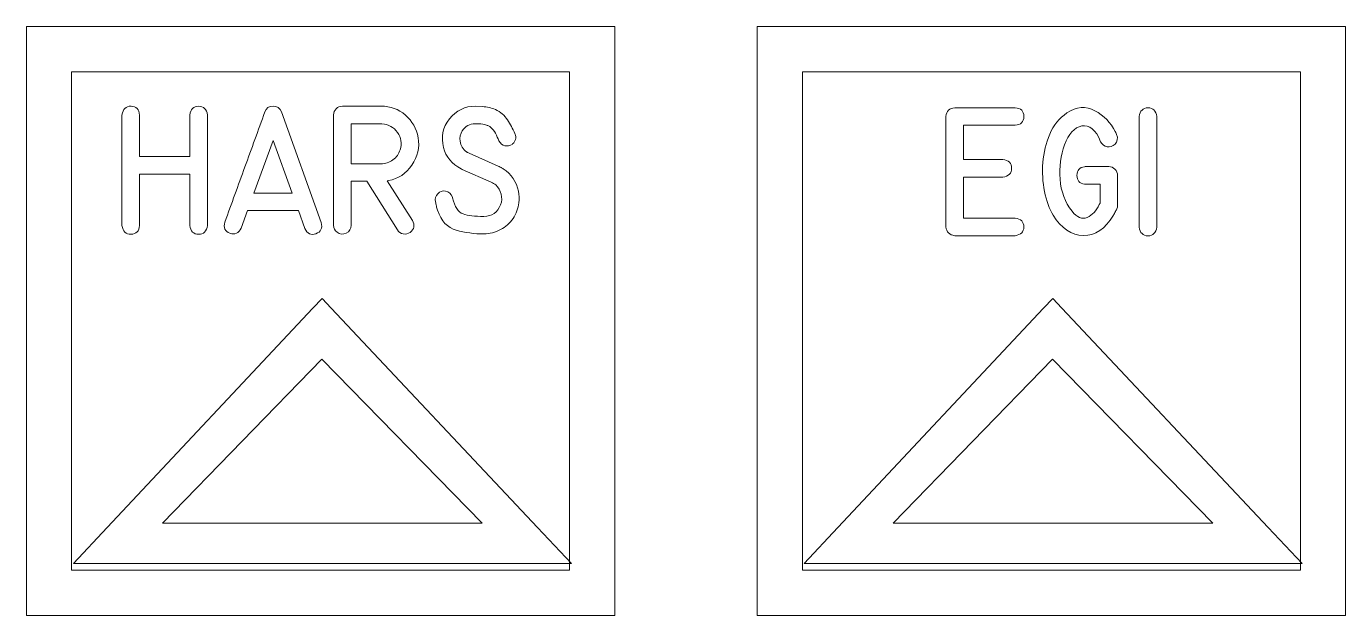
# Model space of a CAD drawing. Header units: millimetres. Extents: x -122 to 123, y -125 to 179.
# Drawn here: x -77.81 to -48.67, y 165.64 to 178.64 of the extents above; entities that cross this region are included whole.
import ezdxf

# ---------------------------------------------------------------- set-up
doc = ezdxf.new("R2010")
doc.units = ezdxf.units.MM
doc.header["$MEASUREMENT"] = 0
doc.layers.add('Cut', color=7, linetype='Continuous')
doc.layers.add('Engrave', color=7, linetype='Continuous')

msp = doc.modelspace()

# ---------------------------------------------------------------- linework, layer by layer
at = {"layer": 'Cut', "color": 250, "lineweight": 9}
for points in [[(-77.8063, 178.6352), (-77.8063, 178.6352), (-64.8063, 178.6352), (-64.8063, 178.6352), (-64.8063, 178.6352), (-64.8063, 178.6352), (-64.8063, 165.6352), (-64.8063, 165.6352), (-64.8063, 165.6352), (-64.8063, 165.6352), (-77.8063, 165.6352), (-77.8063, 165.6352), (-77.8063, 165.6352), (-77.8063, 165.6352), (-77.8063, 178.6352), (-77.8063, 178.6352)], [(-61.6667, 178.6352), (-61.6667, 178.6352), (-48.6667, 178.6352), (-48.6667, 178.6352), (-48.6667, 178.6352), (-48.6667, 178.6352), (-48.6667, 165.6352), (-48.6667, 165.6352), (-48.6667, 165.6352), (-48.6667, 165.6352), (-61.6667, 165.6352), (-61.6667, 165.6352), (-61.6667, 165.6352), (-61.6667, 165.6352), (-61.6667, 178.6352), (-61.6667, 178.6352)]]:
    msp.add_open_spline(points, degree=3, knots=[0, 0, 0, 0, 0.2, 0.2, 0.2, 0.2, 0.4, 0.4, 0.4, 0.4, 0.6, 0.6, 0.6, 0.6, 1, 1, 1, 1], dxfattribs=at)
at = {"layer": 'Engrave', "color": 2, "lineweight": 9}
for points in [[(-76.8063, 177.6352), (-76.8063, 177.6352), (-65.8063, 177.6352), (-65.8063, 177.6352), (-65.8063, 177.6352), (-65.8063, 177.6352), (-65.8063, 166.6352), (-65.8063, 166.6352), (-65.8063, 166.6352), (-65.8063, 166.6352), (-76.8063, 166.6352), (-76.8063, 166.6352), (-76.8063, 166.6352), (-76.8063, 166.6352), (-76.8063, 177.6352), (-76.8063, 177.6352)], [(-60.6667, 177.6352), (-60.6667, 177.6352), (-49.6667, 177.6352), (-49.6667, 177.6352), (-49.6667, 177.6352), (-49.6667, 177.6352), (-49.6667, 166.6352), (-49.6667, 166.6352), (-49.6667, 166.6352), (-49.6667, 166.6352), (-60.6667, 166.6352), (-60.6667, 166.6352), (-60.6667, 166.6352), (-60.6667, 166.6352), (-60.6667, 177.6352), (-60.6667, 177.6352)]]:
    msp.add_open_spline(points, degree=3, knots=[0, 0, 0, 0, 0.2, 0.2, 0.2, 0.2, 0.4, 0.4, 0.4, 0.4, 0.6, 0.6, 0.6, 0.6, 1, 1, 1, 1], dxfattribs=at)
at = {"layer": 'Engrave', "color": 240, "lineweight": 9}
for points, knots in [([(-54.4197, 175.1547), (-54.4197, 175.1547), (-54.4319, 175.1561), (-54.4319, 175.1561), (-54.4319, 175.1561), (-54.5443, 175.1697), (-54.6003, 175.2337), (-54.6003, 175.3475), (-54.6003, 175.3475), (-54.6003, 175.4614), (-54.5443, 175.5253), (-54.4319, 175.539), (-54.4319, 175.539), (-54.4319, 175.539), (-54.4197, 175.5418), (-54.4197, 175.5418), (-54.4197, 175.5418), (-54.4197, 175.5418), (-54.4075, 175.5418), (-54.4075, 175.5418), (-54.4075, 175.5418), (-54.4075, 175.5418), (-53.899, 175.5418), (-53.899, 175.5418), (-53.899, 175.5418), (-53.8454, 175.5418), (-53.7997, 175.523), (-53.7616, 175.4849), (-53.7616, 175.4849), (-53.7235, 175.4468), (-53.7047, 175.4007), (-53.7047, 175.3475), (-53.7047, 175.3475), (-53.7047, 175.3475), (-53.7047, 174.649), (-53.7047, 174.649), (-53.7047, 174.649), (-53.7047, 174.649), (-53.7212, 174.6133), (-53.7212, 174.6133), (-53.7212, 174.6133), (-53.7212, 174.6133), (-53.7306, 174.5912), (-53.7306, 174.5912), (-53.7306, 174.5912), (-53.7306, 174.5912), (-53.7405, 174.5705), (-53.7405, 174.5705), (-53.7405, 174.5705), (-53.7405, 174.5705), (-53.7513, 174.5498), (-53.7513, 174.5498), (-53.7513, 174.5498), (-53.7513, 174.5498), (-53.7626, 174.5291), (-53.7626, 174.5291), (-53.7626, 174.5291), (-53.7626, 174.5291), (-53.772, 174.5084), (-53.772, 174.5084), (-53.772, 174.5084), (-53.772, 174.5084), (-53.7833, 174.4877), (-53.7833, 174.4877), (-53.7833, 174.4877), (-53.7833, 174.4877), (-53.7955, 174.467), (-53.7955, 174.467), (-53.7955, 174.467), (-53.9738, 174.1641), (-54.1953, 174.0159), (-54.4597, 174.0225), (-54.4597, 174.0225), (-54.7245, 174.0296), (-54.9465, 174.1791), (-55.1266, 174.4712), (-55.1266, 174.4712), (-55.2123, 174.61), (-55.2753, 174.7836), (-55.3167, 174.9929), (-55.3167, 174.9929), (-55.3581, 175.2017), (-55.3708, 175.4153), (-55.3538, 175.6335), (-55.3538, 175.6335), (-55.3374, 175.8518), (-55.2866, 176.0592), (-55.2019, 176.2563), (-55.2019, 176.2563), (-55.1168, 176.4534), (-54.9898, 176.61), (-54.8209, 176.7257), (-54.8209, 176.7257), (-54.6092, 176.8692), (-54.4037, 176.8856), (-54.2033, 176.776), (-54.2033, 176.776), (-54.0029, 176.666), (-53.8534, 176.5122), (-53.7541, 176.3137), (-53.7541, 176.3137), (-53.7541, 176.3137), (-53.7433, 176.2916), (-53.7433, 176.2916), (-53.7433, 176.2916), (-53.7433, 176.2916), (-53.7348, 176.2723), (-53.7348, 176.2723), (-53.7348, 176.2723), (-53.7348, 176.2723), (-53.724, 176.2516), (-53.724, 176.2516), (-53.724, 176.2516), (-53.6925, 176.1646), (-53.7047, 176.0931), (-53.7598, 176.038), (-53.7598, 176.038), (-53.8129, 175.9858), (-53.8708, 175.9661), (-53.9333, 175.9792), (-53.9333, 175.9792), (-53.9959, 175.9929), (-54.0439, 176.0296), (-54.0782, 176.0902), (-54.0782, 176.0902), (-54.1854, 176.3569), (-54.3237, 176.4731), (-54.4935, 176.4388), (-54.4935, 176.4388), (-54.6629, 176.4049), (-54.7899, 176.2662), (-54.8745, 176.023), (-54.8745, 176.023), (-54.9573, 175.7878), (-54.9898, 175.5347), (-54.9724, 175.2643), (-54.9724, 175.2643), (-54.955, 174.9938), (-54.8665, 174.7577), (-54.7075, 174.5568), (-54.7075, 174.5568), (-54.5984, 174.4162), (-54.4874, 174.371), (-54.3741, 174.4214), (-54.3741, 174.4214), (-54.2612, 174.4722), (-54.1723, 174.5662), (-54.1069, 174.7041), (-54.1069, 174.7041), (-54.1069, 174.7041), (-54.0918, 174.7342), (-54.0918, 174.7342), (-54.0918, 174.7342), (-54.0918, 174.7342), (-54.0918, 175.1547), (-54.0918, 175.1547), (-54.0918, 175.1547), (-54.0918, 175.1547), (-54.4197, 175.1547), (-54.4197, 175.1547)], [0, 0, 0, 0, 0.0243902, 0.0243902, 0.0243902, 0.0243902, 0.0487805, 0.0487805, 0.0487805, 0.0487805, 0.0731707, 0.0731707, 0.0731707, 0.0731707, 0.097561, 0.097561, 0.097561, 0.097561, 0.1219512, 0.1219512, 0.1219512, 0.1219512, 0.1463415, 0.1463415, 0.1463415, 0.1463415, 0.1707317, 0.1707317, 0.1707317, 0.1707317, 0.195122, 0.195122, 0.195122, 0.195122, 0.2195122, 0.2195122, 0.2195122, 0.2195122, 0.2439024, 0.2439024, 0.2439024, 0.2439024, 0.2682927, 0.2682927, 0.2682927, 0.2682927, 0.2926829, 0.2926829, 0.2926829, 0.2926829, 0.3170732, 0.3170732, 0.3170732, 0.3170732, 0.3414634, 0.3414634, 0.3414634, 0.3414634, 0.3658537, 0.3658537, 0.3658537, 0.3658537, 0.3902439, 0.3902439, 0.3902439, 0.3902439, 0.4146341, 0.4146341, 0.4146341, 0.4146341, 0.4390244, 0.4390244, 0.4390244, 0.4390244, 0.4634146, 0.4634146, 0.4634146, 0.4634146, 0.4878049, 0.4878049, 0.4878049, 0.4878049, 0.5121951, 0.5121951, 0.5121951, 0.5121951, 0.5365854, 0.5365854, 0.5365854, 0.5365854, 0.5609756, 0.5609756, 0.5609756, 0.5609756, 0.5853659, 0.5853659, 0.5853659, 0.5853659, 0.6097561, 0.6097561, 0.6097561, 0.6097561, 0.6341463, 0.6341463, 0.6341463, 0.6341463, 0.6585366, 0.6585366, 0.6585366, 0.6585366, 0.6829268, 0.6829268, 0.6829268, 0.6829268, 0.7073171, 0.7073171, 0.7073171, 0.7073171, 0.7317073, 0.7317073, 0.7317073, 0.7317073, 0.7560976, 0.7560976, 0.7560976, 0.7560976, 0.7804878, 0.7804878, 0.7804878, 0.7804878, 0.804878, 0.804878, 0.804878, 0.804878, 0.8292683, 0.8292683, 0.8292683, 0.8292683, 0.8536585, 0.8536585, 0.8536585, 0.8536585, 0.8780488, 0.8780488, 0.8780488, 0.8780488, 0.902439, 0.902439, 0.902439, 0.902439, 0.9268293, 0.9268293, 0.9268293, 0.9268293, 0.9512195, 0.9512195, 0.9512195, 0.9512195, 1, 1, 1, 1]), ([(-75.6956, 174.2428), (-75.6956, 174.2428), (-75.6956, 176.6793), (-75.6956, 176.6793), (-75.6956, 176.6793), (-75.6763, 176.8115), (-75.6091, 176.8764), (-75.4943, 176.8745), (-75.4943, 176.8745), (-75.3795, 176.8722), (-75.317, 176.8068), (-75.3071, 176.6793), (-75.3071, 176.6793), (-75.3071, 176.6793), (-75.3071, 175.7682), (-75.3071, 175.7682), (-75.3071, 175.7682), (-75.3071, 175.7682), (-74.1975, 175.7682), (-74.1975, 175.7682), (-74.1975, 175.7682), (-74.1975, 175.7682), (-74.1975, 176.6793), (-74.1975, 176.6793), (-74.1975, 176.6793), (-74.1782, 176.8087), (-74.1133, 176.8741), (-74.0028, 176.8745), (-74.0028, 176.8745), (-73.8922, 176.875), (-73.8264, 176.8096), (-73.8061, 176.6793), (-73.8061, 176.6793), (-73.8061, 176.6793), (-73.8061, 174.2428), (-73.8061, 174.2428), (-73.8061, 174.2428), (-73.8264, 174.1135), (-73.8922, 174.049), (-74.0028, 174.0495), (-74.0028, 174.0495), (-74.1133, 174.05), (-74.1782, 174.1144), (-74.1975, 174.2428), (-74.1975, 174.2428), (-74.1975, 174.2428), (-74.1975, 175.3769), (-74.1975, 175.3769), (-74.1975, 175.3769), (-74.1975, 175.3769), (-75.3071, 175.3769), (-75.3071, 175.3769), (-75.3071, 175.3769), (-75.3071, 175.3769), (-75.3071, 174.2428), (-75.3071, 174.2428), (-75.3071, 174.2428), (-75.317, 174.1163), (-75.3795, 174.0519), (-75.4943, 174.05), (-75.4943, 174.05), (-75.6091, 174.0481), (-75.6763, 174.1125), (-75.6956, 174.2428)], [0, 0, 0, 0, 0.0588235, 0.0588235, 0.0588235, 0.0588235, 0.1176471, 0.1176471, 0.1176471, 0.1176471, 0.1764706, 0.1764706, 0.1764706, 0.1764706, 0.2352941, 0.2352941, 0.2352941, 0.2352941, 0.2941176, 0.2941176, 0.2941176, 0.2941176, 0.3529412, 0.3529412, 0.3529412, 0.3529412, 0.4117647, 0.4117647, 0.4117647, 0.4117647, 0.4705882, 0.4705882, 0.4705882, 0.4705882, 0.5294118, 0.5294118, 0.5294118, 0.5294118, 0.5882353, 0.5882353, 0.5882353, 0.5882353, 0.6470588, 0.6470588, 0.6470588, 0.6470588, 0.7058824, 0.7058824, 0.7058824, 0.7058824, 0.7647059, 0.7647059, 0.7647059, 0.7647059, 0.8235294, 0.8235294, 0.8235294, 0.8235294, 0.8823529, 0.8823529, 0.8823529, 0.8823529, 1, 1, 1, 1]), ([(-73.4218, 174.3186), (-73.2751, 174.724), (-73.1278, 175.129), (-72.9806, 175.5335), (-72.9806, 175.5335), (-72.8329, 175.938), (-72.6852, 176.343), (-72.5375, 176.748), (-72.5375, 176.748), (-72.507, 176.8317), (-72.4468, 176.8741), (-72.3569, 176.875), (-72.3569, 176.875), (-72.2666, 176.8759), (-72.2059, 176.8336), (-72.1749, 176.748), (-72.1749, 176.748), (-72.1749, 176.748), (-71.2915, 174.312), (-71.2915, 174.312), (-71.2915, 174.312), (-71.2643, 174.1822), (-71.3038, 174.0989), (-71.4101, 174.0613), (-71.4101, 174.0613), (-71.5168, 174.0232), (-71.5987, 174.0622), (-71.657, 174.177), (-71.657, 174.177), (-71.657, 174.177), (-71.7986, 174.5711), (-71.7986, 174.5711), (-71.7986, 174.5711), (-71.7986, 174.5711), (-72.9218, 174.5711), (-72.9218, 174.5711), (-72.9218, 174.5711), (-72.9218, 174.5711), (-73.0596, 174.1864), (-73.0596, 174.1864), (-73.0596, 174.1864), (-73.1184, 174.0707), (-73.2022, 174.033), (-73.3103, 174.073), (-73.3103, 174.073), (-73.419, 174.1125), (-73.4562, 174.1949), (-73.4218, 174.3186)], [0, 0, 0, 0, 0.0769231, 0.0769231, 0.0769231, 0.0769231, 0.1538462, 0.1538462, 0.1538462, 0.1538462, 0.2307692, 0.2307692, 0.2307692, 0.2307692, 0.3076923, 0.3076923, 0.3076923, 0.3076923, 0.3846154, 0.3846154, 0.3846154, 0.3846154, 0.4615385, 0.4615385, 0.4615385, 0.4615385, 0.5384615, 0.5384615, 0.5384615, 0.5384615, 0.6153846, 0.6153846, 0.6153846, 0.6153846, 0.6923077, 0.6923077, 0.6923077, 0.6923077, 0.7692308, 0.7692308, 0.7692308, 0.7692308, 0.8461538, 0.8461538, 0.8461538, 0.8461538, 1, 1, 1, 1]), ([(-69.2797, 174.352), (-69.2209, 174.248), (-69.2374, 174.161), (-69.3291, 174.09), (-69.3291, 174.09), (-69.3733, 174.0589), (-69.4241, 174.0481), (-69.4815, 174.0584), (-69.4815, 174.0584), (-69.5389, 174.0683), (-69.5808, 174.097), (-69.6076, 174.1436), (-69.6076, 174.1436), (-69.6076, 174.1436), (-70.2868, 175.2174), (-70.2868, 175.2174), (-70.2868, 175.2174), (-70.2868, 175.2174), (-70.6316, 175.2174), (-70.6316, 175.2174), (-70.6316, 175.2174), (-70.6316, 175.2174), (-70.6316, 174.2471), (-70.6316, 174.2471), (-70.6316, 174.2471), (-70.6316, 174.1671), (-70.6678, 174.1097), (-70.7402, 174.074), (-70.7402, 174.074), (-70.8131, 174.0387), (-70.8809, 174.0453), (-70.9444, 174.0942), (-70.9444, 174.0942), (-70.9947, 174.1318), (-71.0201, 174.1826), (-71.0201, 174.2471), (-71.0201, 174.2471), (-71.0201, 174.2471), (-71.0201, 176.6821), (-71.0201, 176.6821), (-71.0201, 176.6821), (-71.0201, 176.7353), (-71.0013, 176.7809), (-70.9641, 176.8186), (-70.9641, 176.8186), (-70.927, 176.8562), (-70.8813, 176.875), (-70.8272, 176.875), (-70.8272, 176.875), (-70.8272, 176.875), (-69.9717, 176.875), (-69.9717, 176.875), (-69.9717, 176.875), (-69.7656, 176.875), (-69.5869, 176.8096), (-69.4354, 176.6789), (-69.4354, 176.6789), (-69.284, 176.5476), (-69.1894, 176.3816), (-69.1527, 176.1803), (-69.1527, 176.1803), (-69.1142, 175.9644), (-69.1598, 175.7626), (-69.2901, 175.5749), (-69.2901, 175.5749), (-69.4199, 175.3868), (-69.5925, 175.2729), (-69.8075, 175.2325), (-69.8075, 175.2325), (-69.8075, 175.2325), (-69.8338, 175.2282), (-69.8338, 175.2282), (-69.8338, 175.2282), (-69.8338, 175.2282), (-69.2797, 174.352), (-69.2797, 174.352)], [0, 0, 0, 0, 0.05, 0.05, 0.05, 0.05, 0.1, 0.1, 0.1, 0.1, 0.15, 0.15, 0.15, 0.15, 0.2, 0.2, 0.2, 0.2, 0.25, 0.25, 0.25, 0.25, 0.3, 0.3, 0.3, 0.3, 0.35, 0.35, 0.35, 0.35, 0.4, 0.4, 0.4, 0.4, 0.45, 0.45, 0.45, 0.45, 0.5, 0.5, 0.5, 0.5, 0.55, 0.55, 0.55, 0.55, 0.6, 0.6, 0.6, 0.6, 0.65, 0.65, 0.65, 0.65, 0.7, 0.7, 0.7, 0.7, 0.75, 0.75, 0.75, 0.75, 0.8, 0.8, 0.8, 0.8, 0.85, 0.85, 0.85, 0.85, 0.9, 0.9, 0.9, 0.9, 1, 1, 1, 1]), ([(-67.3879, 175.5547), (-67.3879, 175.5547), (-67.3658, 175.5453), (-67.3658, 175.5453), (-67.3658, 175.5453), (-67.3658, 175.5453), (-67.3409, 175.533), (-67.3409, 175.533), (-67.3409, 175.533), (-67.3409, 175.533), (-67.3188, 175.5203), (-67.3188, 175.5203), (-67.3188, 175.5203), (-67.3127, 175.5156), (-67.3051, 175.5114), (-67.2976, 175.5072), (-67.2976, 175.5072), (-67.2896, 175.5034), (-67.2821, 175.4987), (-67.2746, 175.4945), (-67.2746, 175.4945), (-67.093, 175.375), (-66.9801, 175.2094), (-66.9373, 174.9982), (-66.9373, 174.9982), (-66.9209, 174.9155), (-66.9171, 174.8303), (-66.926, 174.7433), (-66.926, 174.7433), (-66.9411, 174.6182), (-66.9848, 174.5029), (-67.0577, 174.3966), (-67.0577, 174.3966), (-67.1306, 174.2903), (-67.2224, 174.2085), (-67.3324, 174.1506), (-67.3324, 174.1506), (-67.451, 174.0881), (-67.5737, 174.057), (-67.7007, 174.057), (-67.7007, 174.057), (-67.9138, 174.057), (-68.117, 174.0843), (-68.3113, 174.1389), (-68.3113, 174.1389), (-68.5051, 174.1934), (-68.6433, 174.3397), (-68.7257, 174.5777), (-68.7257, 174.5777), (-68.7369, 174.6083), (-68.7449, 174.6393), (-68.7506, 174.6713), (-68.7506, 174.6713), (-68.7562, 174.7038), (-68.7628, 174.7358), (-68.7699, 174.7682), (-68.7699, 174.7682), (-68.7835, 174.8341), (-68.7675, 174.8924), (-68.7209, 174.9432), (-68.7209, 174.9432), (-68.6749, 174.9935), (-68.617, 175.0128), (-68.5483, 175.0011), (-68.5483, 175.0011), (-68.4754, 174.986), (-68.4251, 174.9413), (-68.3964, 174.8661), (-68.3964, 174.8661), (-68.3964, 174.8661), (-68.3922, 174.8534), (-68.3922, 174.8534), (-68.3922, 174.8534), (-68.3484, 174.6539), (-68.2713, 174.5349), (-68.1617, 174.4964), (-68.1617, 174.4964), (-68.0516, 174.4578), (-67.8992, 174.4404), (-67.7035, 174.4441), (-67.7035, 174.4441), (-67.5234, 174.4441), (-67.3997, 174.5288), (-67.3324, 174.6977), (-67.3324, 174.6977), (-67.3033, 174.7729), (-67.2986, 174.8515), (-67.3188, 174.9329), (-67.3188, 174.9329), (-67.339, 175.0138), (-67.379, 175.082), (-67.4387, 175.1361), (-67.4387, 175.1361), (-67.4655, 175.1591), (-67.5003, 175.1803), (-67.5436, 175.2005), (-67.5436, 175.2005), (-67.5436, 175.2005), (-68.1814, 175.4804), (-68.1814, 175.4804), (-68.1814, 175.4804), (-68.1814, 175.4804), (-68.2021, 175.4917), (-68.2021, 175.4917), (-68.2021, 175.4917), (-68.411, 175.6017), (-68.5403, 175.7583), (-68.5907, 175.9615), (-68.5907, 175.9615), (-68.6523, 176.1967), (-68.6095, 176.4075), (-68.4618, 176.5947), (-68.4618, 176.5947), (-68.3146, 176.7814), (-68.1208, 176.875), (-67.8813, 176.875), (-67.8813, 176.875), (-67.8813, 176.875), (-67.7294, 176.8708), (-67.7294, 176.8708), (-67.7294, 176.8708), (-67.68, 176.8618), (-67.632, 176.8529), (-67.5864, 176.844), (-67.5864, 176.844), (-67.5403, 176.8355), (-67.4938, 176.8204), (-67.4472, 176.7993), (-67.4472, 176.7993), (-67.3315, 176.7452), (-67.2426, 176.6704), (-67.181, 176.5758), (-67.181, 176.5758), (-67.1194, 176.4813), (-67.0638, 176.3788), (-67.0145, 176.2687), (-67.0145, 176.2687), (-67.0098, 176.2583), (-67.0055, 176.2466), (-67.0018, 176.2329), (-67.0018, 176.2329), (-66.9919, 176.1878), (-66.9966, 176.1469), (-67.0159, 176.1102), (-67.0159, 176.1102), (-67.0267, 176.0871), (-67.0384, 176.0697), (-67.0502, 176.058), (-67.0502, 176.058), (-67.062, 176.0457), (-67.0718, 176.0377), (-67.0789, 176.033), (-67.0789, 176.033), (-67.1269, 175.9992), (-67.1791, 175.9888), (-67.236, 176.0029), (-67.236, 176.0029), (-67.2934, 176.0156), (-67.3367, 176.0523), (-67.3672, 176.113), (-67.3672, 176.113), (-67.3912, 176.1662), (-67.4166, 176.2207), (-67.4434, 176.2762), (-67.4434, 176.2762), (-67.4707, 176.3317), (-67.5088, 176.3778), (-67.5573, 176.415), (-67.5573, 176.415), (-67.5775, 176.4296), (-67.5972, 176.4404), (-67.6161, 176.447), (-67.6161, 176.447), (-67.6349, 176.454), (-67.6556, 176.4615), (-67.6786, 176.47), (-67.6786, 176.47), (-67.6786, 176.47), (-67.768, 176.4851), (-67.768, 176.4851), (-67.768, 176.4851), (-67.768, 176.4851), (-67.895, 176.4893), (-67.895, 176.4893), (-67.895, 176.4893), (-68.0182, 176.4874), (-68.1123, 176.4343), (-68.1772, 176.3294), (-68.1772, 176.3294), (-68.2214, 176.2621), (-68.2379, 176.1873), (-68.2271, 176.1045), (-68.2271, 176.1045), (-68.2144, 176.0029), (-68.1664, 175.9239), (-68.0836, 175.8675), (-68.0836, 175.8675), (-68.0798, 175.8651), (-68.0761, 175.8618), (-68.0714, 175.8585), (-68.0714, 175.8585), (-68.0667, 175.8557), (-68.0615, 175.8524), (-68.0563, 175.8496), (-68.0563, 175.8496), (-68.0563, 175.8496), (-68.0408, 175.843), (-68.0408, 175.843), (-68.0408, 175.843), (-68.0408, 175.843), (-68.0243, 175.836), (-68.0243, 175.836), (-68.0243, 175.836), (-68.0243, 175.836), (-67.3879, 175.5547), (-67.3879, 175.5547)], [0, 0, 0, 0, 0.0181818, 0.0181818, 0.0181818, 0.0181818, 0.0363636, 0.0363636, 0.0363636, 0.0363636, 0.0545455, 0.0545455, 0.0545455, 0.0545455, 0.0727273, 0.0727273, 0.0727273, 0.0727273, 0.0909091, 0.0909091, 0.0909091, 0.0909091, 0.1090909, 0.1090909, 0.1090909, 0.1090909, 0.1272727, 0.1272727, 0.1272727, 0.1272727, 0.1454545, 0.1454545, 0.1454545, 0.1454545, 0.1636364, 0.1636364, 0.1636364, 0.1636364, 0.1818182, 0.1818182, 0.1818182, 0.1818182, 0.2, 0.2, 0.2, 0.2, 0.2181818, 0.2181818, 0.2181818, 0.2181818, 0.2363636, 0.2363636, 0.2363636, 0.2363636, 0.2545455, 0.2545455, 0.2545455, 0.2545455, 0.2727273, 0.2727273, 0.2727273, 0.2727273, 0.2909091, 0.2909091, 0.2909091, 0.2909091, 0.3090909, 0.3090909, 0.3090909, 0.3090909, 0.3272727, 0.3272727, 0.3272727, 0.3272727, 0.3454545, 0.3454545, 0.3454545, 0.3454545, 0.3636364, 0.3636364, 0.3636364, 0.3636364, 0.3818182, 0.3818182, 0.3818182, 0.3818182, 0.4, 0.4, 0.4, 0.4, 0.4181818, 0.4181818, 0.4181818, 0.4181818, 0.4363636, 0.4363636, 0.4363636, 0.4363636, 0.4545455, 0.4545455, 0.4545455, 0.4545455, 0.4727273, 0.4727273, 0.4727273, 0.4727273, 0.4909091, 0.4909091, 0.4909091, 0.4909091, 0.5090909, 0.5090909, 0.5090909, 0.5090909, 0.5272727, 0.5272727, 0.5272727, 0.5272727, 0.5454545, 0.5454545, 0.5454545, 0.5454545, 0.5636364, 0.5636364, 0.5636364, 0.5636364, 0.5818182, 0.5818182, 0.5818182, 0.5818182, 0.6, 0.6, 0.6, 0.6, 0.6181818, 0.6181818, 0.6181818, 0.6181818, 0.6363636, 0.6363636, 0.6363636, 0.6363636, 0.6545455, 0.6545455, 0.6545455, 0.6545455, 0.6727273, 0.6727273, 0.6727273, 0.6727273, 0.6909091, 0.6909091, 0.6909091, 0.6909091, 0.7090909, 0.7090909, 0.7090909, 0.7090909, 0.7272727, 0.7272727, 0.7272727, 0.7272727, 0.7454545, 0.7454545, 0.7454545, 0.7454545, 0.7636364, 0.7636364, 0.7636364, 0.7636364, 0.7818182, 0.7818182, 0.7818182, 0.7818182, 0.8, 0.8, 0.8, 0.8, 0.8181818, 0.8181818, 0.8181818, 0.8181818, 0.8363636, 0.8363636, 0.8363636, 0.8363636, 0.8545455, 0.8545455, 0.8545455, 0.8545455, 0.8727273, 0.8727273, 0.8727273, 0.8727273, 0.8909091, 0.8909091, 0.8909091, 0.8909091, 0.9090909, 0.9090909, 0.9090909, 0.9090909, 0.9272727, 0.9272727, 0.9272727, 0.9272727, 0.9454545, 0.9454545, 0.9454545, 0.9454545, 0.9636364, 0.9636364, 0.9636364, 0.9636364, 1, 1, 1, 1]), ([(-55.9677, 176.4557), (-55.9677, 176.4557), (-57.1102, 176.4557), (-57.1102, 176.4557), (-57.1102, 176.4557), (-57.1102, 176.4557), (-57.1102, 175.7017), (-57.1102, 175.7017), (-57.1102, 175.7017), (-57.1102, 175.7017), (-56.2391, 175.7017), (-56.2391, 175.7017), (-56.2391, 175.7017), (-56.1088, 175.6824), (-56.0439, 175.617), (-56.0443, 175.5056), (-56.0443, 175.5056), (-56.0448, 175.3936), (-56.1097, 175.3287), (-56.2391, 175.3104), (-56.2391, 175.3104), (-56.2391, 175.3104), (-57.1102, 175.3104), (-57.1102, 175.3104), (-57.1102, 175.3104), (-57.1102, 175.3104), (-57.1102, 174.4049), (-57.1102, 174.4049), (-57.1102, 174.4049), (-57.1102, 174.4049), (-55.9677, 174.4049), (-55.9677, 174.4049), (-55.9677, 174.4049), (-55.8383, 174.3856), (-55.7734, 174.3212), (-55.7734, 174.2107), (-55.7734, 174.2107), (-55.7734, 174.1006), (-55.8383, 174.0361), (-55.9677, 174.0178), (-55.9677, 174.0178), (-55.9677, 174.0178), (-57.3016, 174.0178), (-57.3016, 174.0178), (-57.3016, 174.0178), (-57.4164, 174.0324), (-57.4818, 174.0978), (-57.4973, 174.2135), (-57.4973, 174.2135), (-57.4973, 174.2135), (-57.4973, 176.6471), (-57.4973, 176.6471), (-57.4973, 176.6471), (-57.4799, 176.7685), (-57.4145, 176.8325), (-57.3016, 176.84), (-57.3016, 176.84), (-57.3016, 176.84), (-55.9677, 176.84), (-55.9677, 176.84), (-55.9677, 176.84), (-55.8383, 176.8301), (-55.7734, 176.7652), (-55.7739, 176.6462), (-55.7739, 176.6462), (-55.7743, 176.5272), (-55.8393, 176.4637), (-55.9677, 176.4557)], [0, 0, 0, 0, 0.0555556, 0.0555556, 0.0555556, 0.0555556, 0.1111111, 0.1111111, 0.1111111, 0.1111111, 0.1666667, 0.1666667, 0.1666667, 0.1666667, 0.2222222, 0.2222222, 0.2222222, 0.2222222, 0.2777778, 0.2777778, 0.2777778, 0.2777778, 0.3333333, 0.3333333, 0.3333333, 0.3333333, 0.3888889, 0.3888889, 0.3888889, 0.3888889, 0.4444444, 0.4444444, 0.4444444, 0.4444444, 0.5, 0.5, 0.5, 0.5, 0.5555556, 0.5555556, 0.5555556, 0.5555556, 0.6111111, 0.6111111, 0.6111111, 0.6111111, 0.6666667, 0.6666667, 0.6666667, 0.6666667, 0.7222222, 0.7222222, 0.7222222, 0.7222222, 0.7777778, 0.7777778, 0.7777778, 0.7777778, 0.8333333, 0.8333333, 0.8333333, 0.8333333, 0.8888889, 0.8888889, 0.8888889, 0.8888889, 1, 1, 1, 1]), ([(-52.836, 174.2078), (-52.8562, 174.0785), (-52.9216, 174.014), (-53.0321, 174.0145), (-53.0321, 174.0145), (-53.1431, 174.015), (-53.208, 174.0794), (-53.2273, 174.2078), (-53.2273, 174.2078), (-53.2273, 174.2078), (-53.2273, 176.6443), (-53.2273, 176.6443), (-53.2273, 176.6443), (-53.208, 176.7737), (-53.1431, 176.8391), (-53.0321, 176.8395), (-53.0321, 176.8395), (-52.9216, 176.84), (-52.8562, 176.7746), (-52.836, 176.6443), (-52.836, 176.6443), (-52.836, 176.6443), (-52.836, 174.2078), (-52.836, 174.2078)], [0, 0, 0, 0, 0.1428571, 0.1428571, 0.1428571, 0.1428571, 0.2857143, 0.2857143, 0.2857143, 0.2857143, 0.4285714, 0.4285714, 0.4285714, 0.4285714, 0.5714286, 0.5714286, 0.5714286, 0.5714286, 0.7142857, 0.7142857, 0.7142857, 0.7142857, 1, 1, 1, 1]), ([(-69.9717, 175.6045), (-69.8776, 175.6045), (-69.791, 175.6328), (-69.7115, 175.6901), (-69.7115, 175.6901), (-69.632, 175.7471), (-69.5789, 175.8214), (-69.5511, 175.9131), (-69.5511, 175.9131), (-69.5079, 176.0547), (-69.5276, 176.1826), (-69.6104, 176.2969), (-69.6104, 176.2969), (-69.6932, 176.4112), (-69.807, 176.4742), (-69.9519, 176.4865), (-69.9519, 176.4865), (-69.9519, 176.4865), (-70.6316, 176.4865), (-70.6316, 176.4865), (-70.6316, 176.4865), (-70.6316, 176.4865), (-70.6316, 175.6045), (-70.6316, 175.6045), (-70.6316, 175.6045), (-70.6316, 175.6045), (-69.9717, 175.6045), (-69.9717, 175.6045)], [0, 0, 0, 0, 0.125, 0.125, 0.125, 0.125, 0.25, 0.25, 0.25, 0.25, 0.375, 0.375, 0.375, 0.375, 0.5, 0.5, 0.5, 0.5, 0.625, 0.625, 0.625, 0.625, 0.75, 0.75, 0.75, 0.75, 1, 1, 1, 1]), ([(-71.9392, 174.9583), (-71.9392, 174.9583), (-72.3583, 176.1158), (-72.3583, 176.1158), (-72.3583, 176.1158), (-72.3583, 176.1158), (-72.7798, 174.9583), (-72.7798, 174.9583), (-72.7798, 174.9583), (-72.7798, 174.9583), (-71.9392, 174.9583), (-71.9392, 174.9583)], [0, 0, 0, 0, 0.25, 0.25, 0.25, 0.25, 0.5, 0.5, 0.5, 0.5, 1, 1, 1, 1]), ([(-72.3583, 176.1158), (-72.3583, 176.1158), (-71.9392, 174.9583), (-71.9392, 174.9583), (-71.9392, 174.9583), (-71.9392, 174.9583), (-72.3583, 176.1158), (-72.3583, 176.1158)], [0, 0, 0, 0, 0.3333333, 0.3333333, 0.3333333, 0.3333333, 1, 1, 1, 1]), ([(-71.0777, 172.422), (-71.0777, 172.422), (-66.516, 167.5795), (-66.516, 167.5795), (-66.516, 167.5795), (-66.516, 167.5795), (-65.7683, 166.7859), (-65.7683, 166.7859), (-65.7683, 166.7859), (-65.7683, 166.7859), (-66.7155, 166.7859), (-66.7155, 166.7859), (-66.7155, 166.7859), (-66.7155, 166.7859), (-75.825, 166.7859), (-75.825, 166.7859), (-75.825, 166.7859), (-75.825, 166.7859), (-76.7683, 166.7859), (-76.7683, 166.7859), (-76.7683, 166.7859), (-76.7683, 166.7859), (-76.0245, 167.5781), (-76.0245, 167.5781), (-76.0245, 167.5781), (-76.0245, 167.5781), (-71.4767, 172.4202), (-71.4767, 172.4202), (-71.4767, 172.4202), (-71.4767, 172.4202), (-71.2766, 172.6334), (-71.2766, 172.6334), (-71.2766, 172.6334), (-71.2766, 172.6334), (-71.0777, 172.422), (-71.0777, 172.422)], [0, 0, 0, 0, 0.1, 0.1, 0.1, 0.1, 0.2, 0.2, 0.2, 0.2, 0.3, 0.3, 0.3, 0.3, 0.4, 0.4, 0.4, 0.4, 0.5, 0.5, 0.5, 0.5, 0.6, 0.6, 0.6, 0.6, 0.7, 0.7, 0.7, 0.7, 0.8, 0.8, 0.8, 0.8, 1, 1, 1, 1]), ([(-54.9381, 172.422), (-54.9381, 172.422), (-50.3764, 167.5795), (-50.3764, 167.5795), (-50.3764, 167.5795), (-50.3764, 167.5795), (-49.6287, 166.7859), (-49.6287, 166.7859), (-49.6287, 166.7859), (-49.6287, 166.7859), (-50.5759, 166.7859), (-50.5759, 166.7859), (-50.5759, 166.7859), (-50.5759, 166.7859), (-59.6854, 166.7859), (-59.6854, 166.7859), (-59.6854, 166.7859), (-59.6854, 166.7859), (-60.6287, 166.7859), (-60.6287, 166.7859), (-60.6287, 166.7859), (-60.6287, 166.7859), (-59.8849, 167.5781), (-59.8849, 167.5781), (-59.8849, 167.5781), (-59.8849, 167.5781), (-55.3371, 172.4202), (-55.3371, 172.4202), (-55.3371, 172.4202), (-55.3371, 172.4202), (-55.137, 172.6334), (-55.137, 172.6334), (-55.137, 172.6334), (-55.137, 172.6334), (-54.9381, 172.422), (-54.9381, 172.422)], [0, 0, 0, 0, 0.1, 0.1, 0.1, 0.1, 0.2, 0.2, 0.2, 0.2, 0.3, 0.3, 0.3, 0.3, 0.4, 0.4, 0.4, 0.4, 0.5, 0.5, 0.5, 0.5, 0.6, 0.6, 0.6, 0.6, 0.7, 0.7, 0.7, 0.7, 0.8, 0.8, 0.8, 0.8, 1, 1, 1, 1]), ([(-67.742, 167.6732), (-67.742, 167.6732), (-71.2777, 171.2944), (-71.2777, 171.2944), (-71.2777, 171.2944), (-71.2777, 171.2944), (-74.8024, 167.6732), (-74.8024, 167.6732), (-74.8024, 167.6732), (-74.8024, 167.6732), (-67.742, 167.6732), (-67.742, 167.6732)], [0, 0, 0, 0, 0.25, 0.25, 0.25, 0.25, 0.5, 0.5, 0.5, 0.5, 1, 1, 1, 1]), ([(-51.6024, 167.6732), (-51.6024, 167.6732), (-55.1381, 171.2944), (-55.1381, 171.2944), (-55.1381, 171.2944), (-55.1381, 171.2944), (-58.6628, 167.6732), (-58.6628, 167.6732), (-58.6628, 167.6732), (-58.6628, 167.6732), (-51.6024, 167.6732), (-51.6024, 167.6732)], [0, 0, 0, 0, 0.25, 0.25, 0.25, 0.25, 0.5, 0.5, 0.5, 0.5, 1, 1, 1, 1])]:
    msp.add_open_spline(points, degree=3, knots=knots, dxfattribs=at)

doc.saveas('drawing.dxf')
